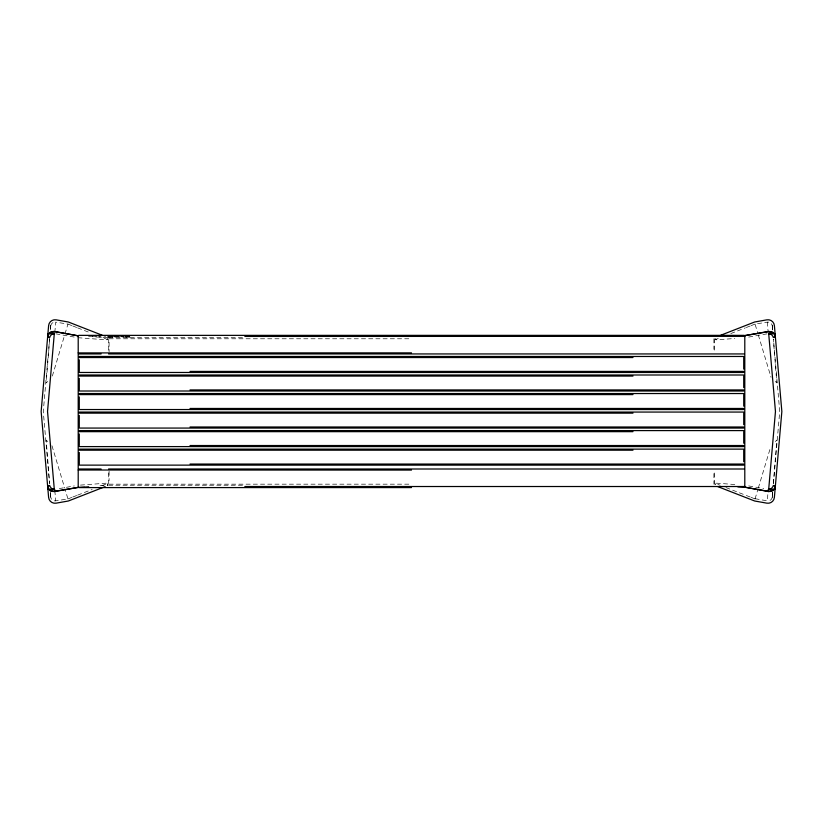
<?xml version="1.0" encoding="UTF-8"?>
<svg xmlns="http://www.w3.org/2000/svg" width="823" height="823" viewBox="0 0 823 823"><rect width="100%" height="100%" fill="white"/><g stroke="black" fill="none" stroke-linecap="round" stroke-linejoin="round"><path stroke-width="0.62" stroke-dasharray="4.12 3.09" d="M107.278 339.518L107.648 337.43M49.647 339.488L46.181 382.88L47.631 381.461M50.748 325.754L50.337 330.846L50.728 325.785M773.353 483.513L776.819 440.12L775.369 441.54M772.437 495.333L772.509 494.417L772.262 497.215L772.663 492.154L772.272 497.215M49.75 337.06L43.28 411.5L49.534 483.461M54.832 332.348L55.717 322.143L67.949 324.087L65.038 333.799M755.113 498.707L767.283 500.857L768.168 490.652M773.466 483.461L779.72 411.5L773.445 339.251M108.708 484.212L108.718 471.25M715.578 484.336L715.671 483.811M715.547 484.541L715.64 484.006M52.363 376.008L64.688 334.951M755.051 498.913L757.962 489.201M758.312 488.049L770.637 446.992M108.903 336.957C107.422 336.977 107.731 336.442 108.821 336.401M108.225 336.885L108.657 336.7M112.916 336.874L110.889 336.617M113.018 336.782L111.918 336.689M108.039 336.813L108.111 336.442M67.97 498.913L71.838 497.401M72.805 497.02L76.683 495.508M77.65 495.127L92.176 489.448M101.857 485.673L106.702 483.78A6.666 0.658 -10 0 0 105.375 483.245L77.938 485.292M718.232 338.469L716.298 339.22A6.666 0.658 -10 0 0 717.625 339.755L734.774 338.479M730.824 333.552L745.35 327.873M746.317 327.492L750.195 325.98M751.162 325.599L755.03 324.087M112.679 336.597L112.01 336.401M772.427 327.667L772.272 325.908A4.3 4.3 0 0 0 767.283 322.143L755.051 324.087L757.962 333.799M748.714 337.08L767.129 333.829M59.328 488.564L74.286 485.92M50.573 495.333L50.728 497.092A4.3 4.3 0 0 0 55.717 500.857L67.949 498.913L65.038 489.201M113.728 336.751L118.944 336.329L118.697 337.019M118.944 336.597L113.728 337.019L113.728 336.329M100.025 485.765L105.745 485.333A6.666 0.658 -10 0 1 107.648 485.57L107.453 484.541M108.852 336.71L108.07 336.566M111.918 336.957L112.71 336.905L111.743 336.967M111.311 336.741L108.955 336.71M109.171 336.988L110.94 337.019M125.6 336.329L130.826 336.617M125.302 336.751L119.86 336.381L119.602 337.019L119.602 336.329M125.754 336.73L130.826 337.019L130.826 336.329M125.754 336.998L130.826 337.019M108.595 337.718L243.361 337.718M109.089 338.778L411.5 338.778M109.089 484.171L411.5 484.171M108.595 485.231L243.361 485.231M109.51 336.741L111.661 336.628M109.089 336.967L108.111 336.905M119.602 336.597L125.302 337.019M88.596 336.391L105.745 337.667A6.666 0.658 10 0 0 107.072 337.132L103.194 335.619M77.938 337.708L105.375 339.755A6.666 0.658 10 0 0 106.702 339.22L97.988 335.815M734.774 484.521L717.625 483.245A6.666 0.658 10 0 0 716.298 483.78L720.166 485.292M92.423 336.442L101.136 337.132M125.6 336.597L130.24 336.73M112.093 336.669L112.71 336.71M55.871 333.829L74.286 337.08M748.714 485.92L763.672 488.564M725.979 487.566L745.35 495.127M746.317 495.508L750.195 497.02M751.162 497.401L755.03 498.913M67.97 324.087L71.838 325.599M72.805 325.98L76.683 327.492M77.65 327.873L90.242 332.79M775.369 381.461L776.819 382.88L773.353 339.488M47.631 441.54L46.181 440.12L49.647 483.513M714.313 484.325L714.292 470.077M758.312 334.951L771.007 377.212M51.993 445.788L64.688 488.049M715.547 338.459L715.753 339.652M107.422 484.336L107.329 483.811M107.36 484.006L107.515 484.86M772.252 325.754L772.663 330.846M50.738 497.215L50.337 492.154M772.272 325.785L772.746 331.443M767.283 322.143L768.168 332.348M54.832 490.652L55.717 500.857M50.254 491.557L50.728 497.215M714.292 338.778L714.292 352.872M713.911 338.778L713.911 349.353M713.911 473.595L713.911 484.171M118.944 336.329L118.954 337.019M113.975 336.329L113.975 336.967M109.089 342.306L109.089 351.699M109.089 471.25L109.089 480.642M108.718 338.778L108.718 352.872M772.272 497.102A4.3 4.3 0 0 1 767.283 500.857M50.728 325.898A4.3 4.3 0 0 1 55.717 322.143"/><path stroke-width="1.23" d="M47.652 336.689L47.724 336.216M775.359 486.146L775.276 486.784M47.909 333.778L54.297 333.778L47.539 411.5L54.297 489.222L47.909 489.222M54.493 331.453L78.185 335.825L55.069 331.731L51.201 332.194M768.507 491.547L744.815 487.175L767.931 491.269L771.799 490.806M775.091 489.222L768.703 489.222L775.461 411.5L768.703 333.778L775.091 333.778M775.348 486.311L775.359 486.208A6.409 6.409 0 0 1 774.885 488.06M768.116 490.21L768.209 489.695M772.838 332.317L772.879 332.338A6.409 6.409 0 0 1 774.597 334.344M49.123 333.624L50.615 332.471M773.877 489.376L772.385 490.529M50.121 332.348L50.172 332.348A6.409 6.409 0 0 0 48.403 334.344M772.879 490.652L772.879 490.662A6.409 6.409 0 0 0 774.597 488.656M78.164 470.015L411.5 470.077M78.164 352.913L411.5 352.872M50.491 332.225L51.828 331.72M772.437 490.806L770.544 491.424M105.138 486.63L68.34 501.001L56.108 503.162A6.419 6.419 0 0 1 48.608 497.401L41.15 411.5L48.619 325.599A6.419 6.419 0 0 1 56.108 319.838L68.319 321.999L102.227 335.239M720.773 335.239L754.66 321.999L766.892 319.838A6.419 6.419 0 0 1 774.392 325.599L781.85 411.5L774.381 497.401A6.419 6.419 0 0 1 766.892 503.162L754.681 501.001L717.862 486.63M744.794 487.391L744.794 335.609L768.507 331.453M54.493 491.547L78.206 487.391L78.206 335.609M770.523 491.434L768.569 491.547M771.799 332.194L767.931 331.731L744.794 335.609M51.201 490.806L55.069 491.269L78.206 487.391M767.91 331.535L768.569 331.443M54.493 491.537L55.09 491.465M86.199 486.99L88.689 486.794M744.836 336.35L244.832 336.432M78.113 487.391L85.17 486.866M54.431 491.547L52.477 491.434M768.723 333.788L771.418 334.457L773.116 336.679A3.22 2.428 85.1 0 1 773.229 337.317L773.281 337.533A6.44 0.638 -5 0 0 775.091 337.08A6.502 0.648 -4.9 0 0 775.338 336.926M54.277 489.212L51.582 488.543L49.884 486.321A3.22 2.428 85.1 0 1 49.771 485.683L49.719 485.467A6.44 0.638 -5 0 0 47.899 485.92A6.502 0.648 -5 0 0 47.652 486.074M78.741 335.362L744.301 335.362M78.689 353.941L101.095 353.941M108.554 353.941L744.311 353.941M79.275 356.472L743.725 356.472M79.275 357.542L632.98 357.542M190.02 371.41L743.725 371.41M79.275 372.469L743.725 372.469M79.275 375L743.725 375M79.275 376.07L632.98 376.07M190.02 389.937L743.725 389.937M79.275 391.007L743.725 391.007M79.275 393.538L743.725 393.538M79.275 394.598L632.98 394.598M190.02 408.465L743.725 408.465M79.275 409.535L743.725 409.535M79.275 412.066L743.725 412.066M79.275 413.136L632.98 413.136M190.02 427.003L743.725 427.003M79.275 428.063L743.725 428.063M79.275 430.594L743.725 430.594M79.275 431.664L632.98 431.664M190.02 445.531L743.725 445.531M79.275 446.601L743.725 446.601M79.275 449.132L743.725 449.132M79.275 450.191L632.98 450.191M190.02 464.059L743.725 464.059M79.275 465.129L743.725 465.129M78.689 469.007L101.095 469.007M108.554 469.007L744.311 469.007M244.832 486.516L744.846 486.516M78.741 487.586L411.5 487.586M54.277 333.788L51.582 334.457L49.884 336.679A3.22 2.428 -85.1 0 0 49.771 337.317L49.719 337.533A6.44 0.638 5 0 1 47.909 337.08A6.502 0.648 5.2 0 1 47.693 336.926M768.723 489.212L771.418 488.543L773.116 486.321A3.22 2.428 -85.1 0 0 773.229 485.683L773.281 485.467A6.44 0.638 5 0 1 775.101 485.92M54.411 331.669L55.09 331.535M737.83 486.866L744.887 487.391M767.91 491.465L768.507 491.537M52.456 491.424L50.491 490.765M771.233 331.751L772.509 332.225M772.385 332.471L773.877 333.624M50.615 490.529L49.123 489.376M50.121 490.652L50.172 490.652A6.409 6.409 0 0 1 48.403 488.656M54.791 489.695L54.884 490.21M775.276 336.216L775.359 336.874M47.641 486.146L47.724 486.784M775.348 336.689L775.359 336.792A6.409 6.409 0 0 0 774.885 334.94M47.652 486.311L47.652 486.249A6.409 6.409 0 0 0 48.115 488.06M743.725 357.542L743.725 369.095M743.725 376.07L743.725 387.623M743.725 394.598L743.725 406.161M743.725 413.136L743.725 424.689M743.725 431.664L743.725 443.216M743.725 450.191L743.725 461.754M79.275 359.846L79.275 371.41M79.275 378.385L79.275 389.937M79.275 396.912L79.275 408.465M79.275 415.44L79.275 427.003M79.275 433.978L79.275 445.531M79.275 452.506L79.275 464.059M775.091 485.92A6.502 0.648 5 0 1 775.348 486.074M770.379 331.69A3.961 1.636 -2.5 0 0 769.186 331.576A3.971 1.636 -2.6 0 1 770.39 331.679A4.434 1.451 1.1 0 1 771.089 331.834M768.569 331.453A3.714 1.8 -4.4 0 1 769.238 331.432M51.911 331.751A4.465 1.461 -1 0 1 52.61 331.587A3.971 1.636 2.6 0 1 53.814 331.566A3.961 1.636 2.5 0 0 52.621 331.69M53.762 331.422A3.714 1.8 4.4 0 1 54.431 331.432M47.641 336.751A6.409 6.409 0 0 1 48.115 334.94"/></g></svg>
